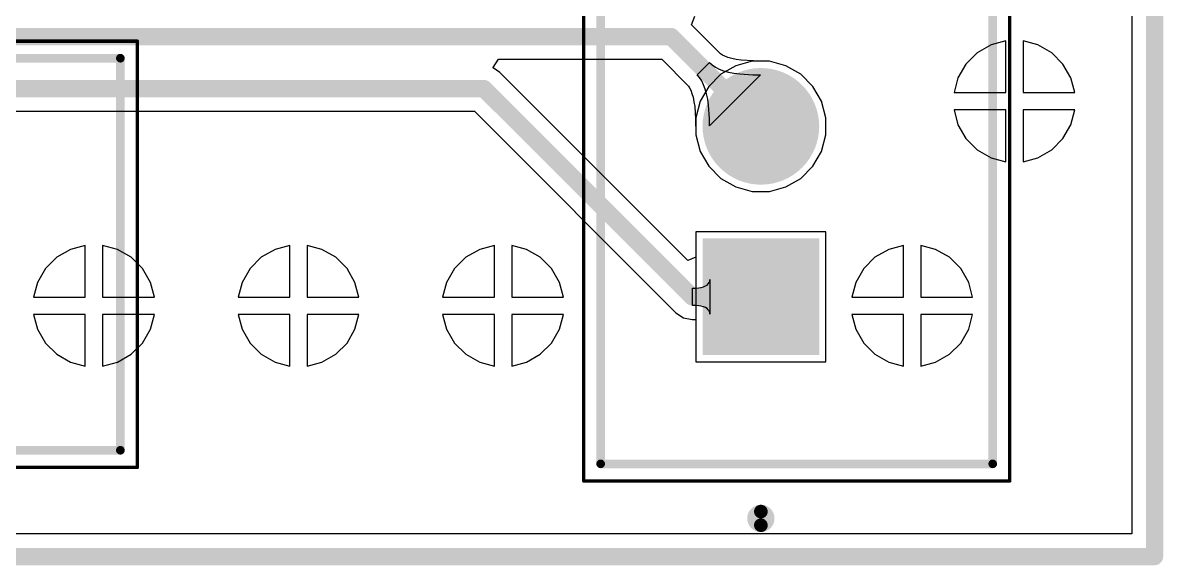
# Model space of a CAD drawing. Header units: inches. Extents: x 1.37 to 4.6, y 1.74 to 5.29.
# Drawn here: x 3.857 to 4.515, y 1.74 to 2.053 of the extents above; entities that cross this region are included whole.
import ezdxf

# ---------------------------------------------------------------- set-up
doc = ezdxf.new("R2010")
doc.units = ezdxf.units.IN
doc.header["$MEASUREMENT"] = 0
for name, color, linetype in [('BottomLayer', 5, 'Continuous'), ('BottomSolder', 6, 'Continuous'), ('KeepOutLayer', 6, 'Continuous'), ('Mechanical13', 56, 'Continuous'), ('Mechanical15', 56, 'Continuous'), ('MultiLayer', 9, 'Continuous'), ('PadHoleLayer', 156, 'Continuous'), ('TopLayer', 1, 'Continuous'), ('TopOverlay', 2, 'Continuous'), ('TopSolder', 216, 'Continuous')]:
    doc.layers.add(name, color=color, linetype=linetype)

# ---------------------------------------------------------------- blocks, each defined once
blk = doc.blocks.new('JST_B8B_XH_A_136')
at = {"layer": 'Mechanical13', "const_width": 0.005}
for points in [[(0.44094, 0.11319), (-0.44094, 0.11319)], [(-0.44094, 0.11319), (-0.44094, -0.11319)], [(0.44094, -0.11319), (-0.44094, -0.11319)]]:
    blk.add_lwpolyline(points, dxfattribs=at)
at = {"layer": 'Mechanical13', "const_width": 0.0025}
for points in [[(-0.44219, 0.11319, 1), (-0.43969, 0.11319, 1)], [(-0.44219, 0.11319, 1), (-0.43969, 0.11319, 1)], [(-0.44219, -0.11319, 1), (-0.43969, -0.11319, 1)], [(-0.44219, -0.11319, 1), (-0.43969, -0.11319, 1)]]:
    blk.add_lwpolyline(points, format="xyb", close=True, dxfattribs=at)
at = {"layer": 'Mechanical15', "const_width": 0.00197}
for points in [[(0.45079, 0.12303), (-0.45079, 0.12303)], [(-0.45079, 0.12303), (-0.45079, -0.12303)], [(0.45079, -0.12303), (-0.45079, -0.12303)]]:
    blk.add_lwpolyline(points, dxfattribs=at)
at = {"layer": 'Mechanical15', "const_width": 0.000984}
for points in [[(-0.45128, 0.12303, 1), (-0.4503, 0.12303, 1)], [(-0.45128, 0.12303, 1), (-0.4503, 0.12303, 1)], [(-0.45128, -0.12303, 1), (-0.4503, -0.12303, 1)], [(-0.45128, -0.12303, 1), (-0.4503, -0.12303, 1)]]:
    blk.add_lwpolyline(points, format="xyb", close=True, dxfattribs=at)
at = {"layer": 'TopOverlay', "const_width": 0.005}
for points in [[(0.44094, 0.11319), (-0.44094, 0.11319)], [(-0.44094, 0.11319), (-0.44094, -0.11319)], [(0.44094, -0.11319), (-0.44094, -0.11319)]]:
    blk.add_lwpolyline(points, dxfattribs=at)
at = {"layer": 'TopOverlay', "const_width": 0.0025}
for points in [[(-0.44219, 0.11319, 1), (-0.43969, 0.11319, 1)], [(-0.44219, 0.11319, 1), (-0.43969, 0.11319, 1)], [(-0.44219, -0.11319, 1), (-0.43969, -0.11319, 1)], [(-0.44219, -0.11319, 1), (-0.43969, -0.11319, 1)]]:
    blk.add_lwpolyline(points, format="xyb", close=True, dxfattribs=at)
blk = doc.blocks.new('JST_B8B_XH_A_139')
at = {"layer": 'BottomLayer'}
h = blk.add_hatch(color=5, dxfattribs=at)
edge = h.paths.add_edge_path()
edge.add_arc((0.24606, -0.02067), 0.02968, 0, 360)
blk.add_hatch(color=5, dxfattribs=at).paths.add_polyline_path([(0.3148, 0.00902), (0.37417, 0.00902), (0.37417, -0.05035), (0.3148, -0.05035)])
at = {"layer": 'BottomSolder'}
h = blk.add_hatch(color=6, dxfattribs=at)
edge = h.paths.add_edge_path()
edge.add_arc((0.24606, -0.02067), 0.03368, 0, 360)
blk.add_hatch(color=6, dxfattribs=at).paths.add_polyline_path([(0.3108, 0.01302), (0.37817, 0.01302), (0.37817, -0.05435), (0.3108, -0.05435)])
at = {"layer": 'MultiLayer'}
h = blk.add_hatch(color=9, dxfattribs=at)
edge = h.paths.add_edge_path()
edge.add_arc((0.24606, -0.02067), 0.02968, 0, 360)
at = {"layer": 'PadHoleLayer'}
h = blk.add_hatch(color=156, dxfattribs=at)
edge = h.paths.add_edge_path()
edge.add_arc((0.24606, -0.02067), 0.01969, 0, 360)
h = blk.add_hatch(color=156, dxfattribs=at)
edge = h.paths.add_edge_path()
edge.add_arc((0.34449, -0.02067), 0.01969, 0, 360)
at = {"layer": 'TopLayer'}
h = blk.add_hatch(color=1, dxfattribs=at)
edge = h.paths.add_edge_path()
edge.add_arc((0.24606, -0.02067), 0.02968, 0, 360)
blk.add_hatch(color=1, dxfattribs=at).paths.add_polyline_path([(0.3148, 0.00902), (0.37417, 0.00902), (0.37417, -0.05035), (0.3148, -0.05035)])
at = {"layer": 'TopSolder'}
h = blk.add_hatch(color=216, dxfattribs=at)
edge = h.paths.add_edge_path()
edge.add_arc((0.24606, -0.02067), 0.03368, 0, 360)
blk.add_hatch(color=216, dxfattribs=at).paths.add_polyline_path([(0.3108, 0.01302), (0.37817, 0.01302), (0.37817, -0.05435), (0.3108, -0.05435)])
at = {"layer": 'Mechanical13', "const_width": 0.005}
for points in [[(0.44094, 0.11319), (-0.44094, 0.11319)], [(0.44094, -0.11319), (0.44094, 0.11319)], [(0.44094, -0.11319), (-0.44094, -0.11319)]]:
    blk.add_lwpolyline(points, dxfattribs=at)
at = {"layer": 'Mechanical13'}
for points, const_width in [([(0.43969, 0.11319, 1), (0.44219, 0.11319, 1)], 0.0025), ([(0.43969, 0.11319, 1), (0.44219, 0.11319, 1)], 0.0025), ([(0.47638, -0.02067, 1), (0.4685, -0.02067, 1)], 0.00787), ([(0.46654, -0.02067, 1), (0.47047, -0.02067, 1)], 0.00394), ([(0.47441, -0.02067, 1), (0.47835, -0.02067, 1)], 0.00394), ([(0.43969, -0.11319, 1), (0.44219, -0.11319, 1)], 0.0025), ([(0.43969, -0.11319, 1), (0.44219, -0.11319, 1)], 0.0025)]:
    blk.add_lwpolyline(points, format="xyb", close=True, dxfattribs=dict(at, const_width=const_width))
at = {"layer": 'Mechanical15', "const_width": 0.00197}
for points in [[(0.45079, 0.12303), (-0.45079, 0.12303)], [(0.45079, -0.12303), (0.45079, 0.12303)], [(0.45079, -0.12303), (-0.45079, -0.12303)]]:
    blk.add_lwpolyline(points, dxfattribs=at)
at = {"layer": 'Mechanical15', "const_width": 0.000984}
for points in [[(0.4503, 0.12303, 1), (0.45128, 0.12303, 1)], [(0.4503, 0.12303, 1), (0.45128, 0.12303, 1)], [(0.4503, -0.12303, 1), (0.45128, -0.12303, 1)], [(0.4503, -0.12303, 1), (0.45128, -0.12303, 1)]]:
    blk.add_lwpolyline(points, format="xyb", close=True, dxfattribs=at)
at = {"layer": 'TopOverlay', "const_width": 0.005}
for points in [[(0.44094, 0.11319), (-0.44094, 0.11319)], [(0.44094, -0.11319), (0.44094, 0.11319)], [(0.44094, -0.11319), (-0.44094, -0.11319)]]:
    blk.add_lwpolyline(points, dxfattribs=at)
at = {"layer": 'TopOverlay'}
for points, const_width in [([(0.43969, 0.11319, 1), (0.44219, 0.11319, 1)], 0.0025), ([(0.43969, 0.11319, 1), (0.44219, 0.11319, 1)], 0.0025), ([(0.47638, -0.02067, 1), (0.4685, -0.02067, 1)], 0.00787), ([(0.46654, -0.02067, 1), (0.47047, -0.02067, 1)], 0.00394), ([(0.47441, -0.02067, 1), (0.47835, -0.02067, 1)], 0.00394), ([(0.43969, -0.11319, 1), (0.44219, -0.11319, 1)], 0.0025), ([(0.43969, -0.11319, 1), (0.44219, -0.11319, 1)], 0.0025)]:
    blk.add_lwpolyline(points, format="xyb", close=True, dxfattribs=dict(at, const_width=const_width))

msp = doc.modelspace()

# ---------------------------------------------------------------- linework, layer by layer
at = {"layer": 'BottomLayer'}
for p, q in [((4.49687, 4.07678), (4.49687, 1.75813)), ((4.42413, 2.04277), (4.41562, 2.04049)), ((4.42413, 2.01287), (4.42413, 2.04277)), ((4.44264, 2.04049), (4.43413, 2.04277)), ((4.43413, 2.04277), (4.43413, 2.01287)), ((4.40764, 2.03588), (4.40113, 2.02936)), ((4.41562, 2.04049), (4.40764, 2.03588)), ((4.45062, 2.03588), (4.44264, 2.04049)), ((4.45714, 2.02936), (4.45062, 2.03588)), ((4.26822, 2.0284), (4.25965, 2.02346)), ((4.27777, 2.03096), (4.26822, 2.0284)), ((4.28766, 2.03096), (4.27777, 2.03096)), ((4.29721, 2.0284), (4.28766, 2.03096)), ((4.30578, 2.02346), (4.29721, 2.0284)), ((4.40113, 2.02936), (4.39652, 2.02138)), ((4.46175, 2.02138), (4.45714, 2.02936)), ((4.25965, 2.02346), (4.25266, 2.01646)), ((4.31277, 2.01646), (4.30578, 2.02346)), ((4.25266, 2.01646), (4.24772, 2.0079)), ((4.31771, 2.0079), (4.31277, 2.01646)), ((4.39652, 2.02138), (4.39424, 2.01287)), ((4.46403, 2.01287), (4.46175, 2.02138)), ((4.39424, 2.01287), (4.42413, 2.01287)), ((4.43413, 2.01287), (4.46403, 2.01287)), ((4.24772, 2.0079), (4.24516, 1.99835)), ((4.32027, 1.99835), (4.31771, 2.0079)), ((4.42413, 2.00287), (4.39424, 2.00287)), ((4.39424, 2.00287), (4.39652, 1.99436)), ((4.42413, 1.97298), (4.42413, 2.00287)), ((4.46403, 2.00287), (4.43413, 2.00287)), ((4.43413, 2.00287), (4.43413, 1.97298)), ((4.46175, 1.99436), (4.46403, 2.00287)), ((4.24516, 1.99835), (4.24516, 1.98846)), ((4.32027, 1.98846), (4.32027, 1.99835)), ((4.39652, 1.99436), (4.40113, 1.98638)), ((4.45714, 1.98638), (4.46175, 1.99436)), ((4.24516, 1.98846), (4.24772, 1.9789)), ((4.31771, 1.9789), (4.32027, 1.98846)), ((4.40113, 1.98638), (4.40764, 1.97987)), ((4.45062, 1.97987), (4.45714, 1.98638)), ((4.24772, 1.9789), (4.25266, 1.97034)), ((4.31277, 1.97034), (4.31771, 1.9789)), ((4.40764, 1.97987), (4.41562, 1.97526)), ((4.44264, 1.97526), (4.45062, 1.97987)), ((4.25266, 1.97034), (4.25965, 1.96335)), ((4.30578, 1.96335), (4.31277, 1.97034)), ((4.41562, 1.97526), (4.42413, 1.97298)), ((4.43413, 1.97298), (4.44264, 1.97526)), ((4.25965, 1.96335), (4.26822, 1.9584)), ((4.29721, 1.9584), (4.30578, 1.96335)), ((4.26822, 1.9584), (4.27777, 1.95584)), ((4.27777, 1.95584), (4.28766, 1.95584)), ((4.28766, 1.95584), (4.29721, 1.9584)), ((4.32027, 1.93253), (4.24516, 1.93253)), ((4.24516, 1.93253), (4.24516, 1.85742)), ((4.32027, 1.85742), (4.32027, 1.93253)), ((3.89264, 1.92466), (3.88413, 1.92238)), ((3.89264, 1.89476), (3.89264, 1.92466)), ((3.91115, 1.92238), (3.90264, 1.92466)), ((3.90264, 1.92466), (3.90264, 1.89476)), ((4.01075, 1.92466), (4.00224, 1.92238)), ((4.01075, 1.89476), (4.01075, 1.92466)), ((4.02926, 1.92238), (4.02075, 1.92466)), ((4.02075, 1.92466), (4.02075, 1.89476)), ((4.12886, 1.92466), (4.12035, 1.92238)), ((4.12886, 1.89476), (4.12886, 1.92466)), ((4.14737, 1.92238), (4.13886, 1.92466)), ((4.13886, 1.92466), (4.13886, 1.89476)), ((4.36508, 1.92466), (4.35657, 1.92238)), ((4.36508, 1.89476), (4.36508, 1.92466)), ((4.38359, 1.92238), (4.37508, 1.92466)), ((4.37508, 1.92466), (4.37508, 1.89476)), ((3.87615, 1.91777), (3.86963, 1.91125)), ((3.88413, 1.92238), (3.87615, 1.91777)), ((3.91913, 1.91777), (3.91115, 1.92238)), ((3.92564, 1.91125), (3.91913, 1.91777)), ((3.99426, 1.91777), (3.98774, 1.91125)), ((4.00224, 1.92238), (3.99426, 1.91777)), ((4.03724, 1.91777), (4.02926, 1.92238)), ((4.04375, 1.91125), (4.03724, 1.91777)), ((4.11237, 1.91777), (4.10585, 1.91125)), ((4.12035, 1.92238), (4.11237, 1.91777)), ((4.15535, 1.91777), (4.14737, 1.92238)), ((4.16186, 1.91125), (4.15535, 1.91777)), ((4.34859, 1.91777), (4.34207, 1.91125)), ((4.35657, 1.92238), (4.34859, 1.91777)), ((4.39157, 1.91777), (4.38359, 1.92238)), ((4.39808, 1.91125), (4.39157, 1.91777)), ((3.86963, 1.91125), (3.86502, 1.90327)), ((3.93025, 1.90327), (3.92564, 1.91125)), ((3.98774, 1.91125), (3.98313, 1.90327)), ((4.04836, 1.90327), (4.04375, 1.91125)), ((4.10585, 1.91125), (4.10124, 1.90327)), ((4.16647, 1.90327), (4.16186, 1.91125)), ((4.34207, 1.91125), (4.33746, 1.90327)), ((4.40269, 1.90327), (4.39808, 1.91125)), ((3.86502, 1.90327), (3.86274, 1.89476)), ((3.93253, 1.89476), (3.93025, 1.90327)), ((3.98313, 1.90327), (3.98085, 1.89476)), ((4.05064, 1.89476), (4.04836, 1.90327)), ((4.10124, 1.90327), (4.09896, 1.89476)), ((4.16875, 1.89476), (4.16647, 1.90327)), ((4.33746, 1.90327), (4.33518, 1.89476)), ((4.40497, 1.89476), (4.40269, 1.90327)), ((3.86274, 1.89476), (3.89264, 1.89476)), ((3.90264, 1.89476), (3.93253, 1.89476)), ((3.98085, 1.89476), (4.01075, 1.89476)), ((4.02075, 1.89476), (4.05064, 1.89476)), ((4.09896, 1.89476), (4.12886, 1.89476)), ((4.13886, 1.89476), (4.16875, 1.89476)), ((4.33518, 1.89476), (4.36508, 1.89476)), ((4.37508, 1.89476), (4.40497, 1.89476)), ((3.89264, 1.88476), (3.86274, 1.88476)), ((3.86274, 1.88476), (3.86502, 1.87625)), ((3.89264, 1.85487), (3.89264, 1.88476)), ((3.93253, 1.88476), (3.90264, 1.88476)), ((3.90264, 1.88476), (3.90264, 1.85487)), ((3.93025, 1.87625), (3.93253, 1.88476)), ((4.01075, 1.88476), (3.98085, 1.88476)), ((3.98085, 1.88476), (3.98313, 1.87625)), ((4.01075, 1.85487), (4.01075, 1.88476)), ((4.05064, 1.88476), (4.02075, 1.88476)), ((4.02075, 1.88476), (4.02075, 1.85487)), ((4.04836, 1.87625), (4.05064, 1.88476)), ((4.12886, 1.88476), (4.09896, 1.88476)), ((4.09896, 1.88476), (4.10124, 1.87625)), ((4.12886, 1.85487), (4.12886, 1.88476)), ((4.16875, 1.88476), (4.13886, 1.88476)), ((4.13886, 1.88476), (4.13886, 1.85487)), ((4.16647, 1.87625), (4.16875, 1.88476)), ((4.36508, 1.88476), (4.33518, 1.88476)), ((4.33518, 1.88476), (4.33746, 1.87625)), ((4.36508, 1.85487), (4.36508, 1.88476)), ((4.40497, 1.88476), (4.37508, 1.88476)), ((4.37508, 1.88476), (4.37508, 1.85487)), ((4.40269, 1.87625), (4.40497, 1.88476)), ((3.86502, 1.87625), (3.86963, 1.86827)), ((3.92564, 1.86827), (3.93025, 1.87625)), ((3.98313, 1.87625), (3.98774, 1.86827)), ((4.04375, 1.86827), (4.04836, 1.87625)), ((4.10124, 1.87625), (4.10585, 1.86827)), ((4.16186, 1.86827), (4.16647, 1.87625)), ((4.33746, 1.87625), (4.34207, 1.86827)), ((4.39808, 1.86827), (4.40269, 1.87625)), ((3.86963, 1.86827), (3.87615, 1.86176)), ((3.91913, 1.86176), (3.92564, 1.86827)), ((3.98774, 1.86827), (3.99426, 1.86176)), ((4.03724, 1.86176), (4.04375, 1.86827)), ((4.10585, 1.86827), (4.11237, 1.86176)), ((4.15535, 1.86176), (4.16186, 1.86827)), ((4.34207, 1.86827), (4.34859, 1.86176)), ((4.39157, 1.86176), (4.39808, 1.86827)), ((3.87615, 1.86176), (3.88413, 1.85715)), ((3.88413, 1.85715), (3.89264, 1.85487)), ((3.90264, 1.85487), (3.91115, 1.85715)), ((3.91115, 1.85715), (3.91913, 1.86176)), ((3.99426, 1.86176), (4.00224, 1.85715)), ((4.00224, 1.85715), (4.01075, 1.85487)), ((4.02075, 1.85487), (4.02926, 1.85715)), ((4.02926, 1.85715), (4.03724, 1.86176)), ((4.11237, 1.86176), (4.12035, 1.85715)), ((4.12035, 1.85715), (4.12886, 1.85487)), ((4.13886, 1.85487), (4.14737, 1.85715)), ((4.14737, 1.85715), (4.15535, 1.86176)), ((4.24516, 1.85742), (4.32027, 1.85742)), ((4.34859, 1.86176), (4.35657, 1.85715)), ((4.35657, 1.85715), (4.36508, 1.85487)), ((4.37508, 1.85487), (4.38359, 1.85715)), ((4.38359, 1.85715), (4.39157, 1.86176)), ((4.49687, 1.75813), (1.39313, 1.75813))]:
    msp.add_line(p, q, dxfattribs=at)
at = {"layer": 'KeepOutLayer', "const_width": 0.01}
for points in [[(4.51, 1.745), (4.51, 5.045)], [(1.38, 1.745), (4.51, 1.745)]]:
    msp.add_lwpolyline(points, dxfattribs=at)
at = {"layer": 'KeepOutLayer', "const_width": 0.005}
msp.add_lwpolyline([(4.5075, 1.745, 1), (4.5125, 1.745, 1)], format="xyb", close=True, dxfattribs=at)
msp.add_lwpolyline([(4.5075, 1.745, 1), (4.5125, 1.745, 1)], format="xyb", close=True, dxfattribs=at)
at = {"layer": 'TopLayer'}
for p, q in [((4.49687, 2.82817), (4.49687, 1.75813)), ((4.24257, 2.05211), (4.24464, 2.05711)), ((4.25942, 2.03525), (4.24257, 2.05211)), ((4.42413, 2.04277), (4.41562, 2.04049)), ((4.42413, 2.01287), (4.42413, 2.04277)), ((4.44264, 2.04049), (4.43413, 2.04277)), ((4.43413, 2.04277), (4.43413, 2.01287)), ((4.26048, 2.03457), (4.25942, 2.03525)), ((4.40764, 2.03588), (4.40113, 2.02936)), ((4.41562, 2.04049), (4.40764, 2.03588)), ((4.45062, 2.03588), (4.44264, 2.04049)), ((4.45714, 2.02936), (4.45062, 2.03588)), ((4.12808, 2.02747), (4.13116, 2.03211)), ((4.13116, 2.03211), (4.22545, 2.03211)), ((4.22545, 2.03211), (4.24086, 2.01669)), ((4.24589, 2.02315), (4.25297, 2.03022)), ((4.25297, 2.03022), (4.25458, 2.02883)), ((4.25458, 2.02883), (4.2565, 2.02758)), ((4.26191, 2.03386), (4.26048, 2.03457)), ((4.26372, 2.03318), (4.26191, 2.03386)), ((4.26591, 2.03256), (4.26372, 2.03318)), ((4.26848, 2.03203), (4.26591, 2.03256)), ((4.27133, 2.03162), (4.26848, 2.03203)), ((4.27845, 2.03114), (4.27133, 2.03162)), ((4.28248, 2.03111), (4.27845, 2.03114)), ((4.28322, 2.03096), (4.28248, 2.03111)), ((4.28766, 2.03096), (4.28322, 2.03096)), ((4.29721, 2.0284), (4.28766, 2.03096)), ((4.30578, 2.02346), (4.29721, 2.0284)), ((4.40113, 2.02936), (4.39652, 2.02138)), ((4.46175, 2.02138), (4.45714, 2.02936)), ((4.12812, 2.02711), (4.12808, 2.02747)), ((4.132, 2.02451), (4.12812, 2.02711)), ((4.24054, 1.91597), (4.132, 2.02451)), ((4.24729, 2.02153), (4.24589, 2.02315)), ((4.24853, 2.01962), (4.24729, 2.02153)), ((4.28242, 2.02308), (4.25303, 1.9937)), ((4.2565, 2.02758), (4.25871, 2.02649)), ((4.25871, 2.02649), (4.26121, 2.02555)), ((4.26121, 2.02555), (4.26401, 2.02476)), ((4.26401, 2.02476), (4.2671, 2.02412)), ((4.2671, 2.02412), (4.27049, 2.02363)), ((4.27049, 2.02363), (4.27815, 2.02312)), ((4.27815, 2.02312), (4.28242, 2.02308)), ((4.31277, 2.01646), (4.30578, 2.02346)), ((4.24086, 2.01669), (4.24155, 2.01564)), ((4.24155, 2.01564), (4.24225, 2.01421)), ((4.24963, 2.01741), (4.24853, 2.01962)), ((4.25057, 2.01491), (4.24963, 2.01741)), ((4.25136, 2.01211), (4.25057, 2.01491)), ((4.31771, 2.0079), (4.31277, 2.01646)), ((4.39652, 2.02138), (4.39424, 2.01287)), ((4.46403, 2.01287), (4.46175, 2.02138)), ((4.24225, 2.01421), (4.24293, 2.0124)), ((4.24293, 2.0124), (4.24355, 2.0102)), ((4.24355, 2.0102), (4.24408, 2.00763)), ((4.252, 2.00902), (4.25136, 2.01211)), ((4.25248, 2.00563), (4.252, 2.00902)), ((4.39424, 2.01287), (4.42413, 2.01287)), ((4.43413, 2.01287), (4.46403, 2.01287)), ((3.75094, 2.00211), (4.11728, 2.00211)), ((4.11728, 2.00211), (4.23369, 1.88569)), ((4.24408, 2.00763), (4.24449, 2.00479)), ((4.24449, 2.00479), (4.24497, 1.99767)), ((4.253, 1.99797), (4.25248, 2.00563)), ((4.32027, 1.99835), (4.31771, 2.0079)), ((4.42413, 2.00287), (4.39424, 2.00287)), ((4.39424, 2.00287), (4.39652, 1.99436)), ((4.42413, 1.97298), (4.42413, 2.00287)), ((4.46403, 2.00287), (4.43413, 2.00287)), ((4.43413, 2.00287), (4.43413, 1.97298)), ((4.46175, 1.99436), (4.46403, 2.00287)), ((4.24497, 1.99767), (4.245, 1.99364)), ((4.25303, 1.9937), (4.253, 1.99797)), ((4.32027, 1.98846), (4.32027, 1.99835)), ((4.245, 1.99364), (4.24516, 1.9929)), ((4.24516, 1.9929), (4.24516, 1.98846)), ((4.39652, 1.99436), (4.40113, 1.98638)), ((4.45714, 1.98638), (4.46175, 1.99436)), ((4.24516, 1.98846), (4.24772, 1.9789)), ((4.31771, 1.9789), (4.32027, 1.98846)), ((4.40113, 1.98638), (4.40764, 1.97987)), ((4.45062, 1.97987), (4.45714, 1.98638)), ((4.24772, 1.9789), (4.25266, 1.97034)), ((4.31277, 1.97034), (4.31771, 1.9789)), ((4.40764, 1.97987), (4.41562, 1.97526)), ((4.44264, 1.97526), (4.45062, 1.97987)), ((4.25266, 1.97034), (4.25965, 1.96335)), ((4.30578, 1.96335), (4.31277, 1.97034)), ((4.41562, 1.97526), (4.42413, 1.97298)), ((4.43413, 1.97298), (4.44264, 1.97526)), ((4.25965, 1.96335), (4.26822, 1.9584)), ((4.29721, 1.9584), (4.30578, 1.96335)), ((4.26822, 1.9584), (4.27777, 1.95584)), ((4.27777, 1.95584), (4.28766, 1.95584)), ((4.28766, 1.95584), (4.29721, 1.9584)), ((4.32027, 1.93253), (4.24516, 1.93253)), ((4.24516, 1.93253), (4.24516, 1.91789)), ((4.32027, 1.85742), (4.32027, 1.93253)), ((3.89264, 1.92466), (3.88413, 1.92238)), ((3.89264, 1.89476), (3.89264, 1.92466)), ((3.91115, 1.92238), (3.90264, 1.92466)), ((3.90264, 1.92466), (3.90264, 1.89476)), ((4.01075, 1.92466), (4.00224, 1.92238)), ((4.01075, 1.89476), (4.01075, 1.92466)), ((4.02926, 1.92238), (4.02075, 1.92466)), ((4.02075, 1.92466), (4.02075, 1.89476)), ((4.12886, 1.92466), (4.12035, 1.92238)), ((4.12886, 1.89476), (4.12886, 1.92466)), ((4.14737, 1.92238), (4.13886, 1.92466)), ((4.13886, 1.92466), (4.13886, 1.89476)), ((4.36508, 1.92466), (4.35657, 1.92238)), ((4.36508, 1.89476), (4.36508, 1.92466)), ((4.38359, 1.92238), (4.37508, 1.92466)), ((4.37508, 1.92466), (4.37508, 1.89476)), ((3.87615, 1.91777), (3.86963, 1.91125)), ((3.88413, 1.92238), (3.87615, 1.91777)), ((3.91913, 1.91777), (3.91115, 1.92238)), ((3.92564, 1.91125), (3.91913, 1.91777)), ((3.99426, 1.91777), (3.98774, 1.91125)), ((4.00224, 1.92238), (3.99426, 1.91777)), ((4.03724, 1.91777), (4.02926, 1.92238)), ((4.04375, 1.91125), (4.03724, 1.91777)), ((4.11237, 1.91777), (4.10585, 1.91125)), ((4.12035, 1.92238), (4.11237, 1.91777)), ((4.15535, 1.91777), (4.14737, 1.92238)), ((4.16186, 1.91125), (4.15535, 1.91777)), ((4.24516, 1.91789), (4.24054, 1.91597)), ((4.34859, 1.91777), (4.34207, 1.91125)), ((4.35657, 1.92238), (4.34859, 1.91777)), ((4.39157, 1.91777), (4.38359, 1.92238)), ((4.39808, 1.91125), (4.39157, 1.91777)), ((3.86963, 1.91125), (3.86502, 1.90327)), ((3.93025, 1.90327), (3.92564, 1.91125)), ((3.98774, 1.91125), (3.98313, 1.90327)), ((4.04836, 1.90327), (4.04375, 1.91125)), ((4.10585, 1.91125), (4.10124, 1.90327)), ((4.16647, 1.90327), (4.16186, 1.91125)), ((4.34207, 1.91125), (4.33746, 1.90327)), ((4.40269, 1.90327), (4.39808, 1.91125)), ((3.86502, 1.90327), (3.86274, 1.89476)), ((3.93253, 1.89476), (3.93025, 1.90327)), ((3.98313, 1.90327), (3.98085, 1.89476)), ((4.05064, 1.89476), (4.04836, 1.90327)), ((4.10124, 1.90327), (4.09896, 1.89476)), ((4.16875, 1.89476), (4.16647, 1.90327)), ((4.25236, 1.90243), (4.25287, 1.90318)), ((4.25287, 1.90318), (4.25317, 1.90403)), ((4.25317, 1.90403), (4.25327, 1.90498)), ((4.25327, 1.90498), (4.25327, 1.88498)), ((4.33746, 1.90327), (4.33518, 1.89476)), ((4.40497, 1.89476), (4.40269, 1.90327)), ((4.24315, 1.89998), (4.24507, 1.90003)), ((4.24315, 1.88998), (4.24315, 1.89998)), ((4.24507, 1.90003), (4.24679, 1.90018)), ((4.24679, 1.90018), (4.24831, 1.90043)), ((4.24831, 1.90043), (4.24963, 1.90078)), ((4.24963, 1.90078), (4.25074, 1.90123)), ((4.25074, 1.90123), (4.25165, 1.90178)), ((4.25165, 1.90178), (4.25236, 1.90243)), ((3.86274, 1.89476), (3.89264, 1.89476)), ((3.90264, 1.89476), (3.93253, 1.89476)), ((3.98085, 1.89476), (4.01075, 1.89476)), ((4.02075, 1.89476), (4.05064, 1.89476)), ((4.09896, 1.89476), (4.12886, 1.89476)), ((4.13886, 1.89476), (4.16875, 1.89476)), ((4.24507, 1.88993), (4.24315, 1.88998)), ((4.24679, 1.88978), (4.24507, 1.88993)), ((4.24831, 1.88953), (4.24679, 1.88978)), ((4.33518, 1.89476), (4.36508, 1.89476)), ((4.37508, 1.89476), (4.40497, 1.89476)), ((3.89264, 1.88476), (3.86274, 1.88476)), ((3.86274, 1.88476), (3.86502, 1.87625)), ((3.89264, 1.85487), (3.89264, 1.88476)), ((3.93253, 1.88476), (3.90264, 1.88476)), ((3.90264, 1.88476), (3.90264, 1.85487)), ((3.93025, 1.87625), (3.93253, 1.88476)), ((4.01075, 1.88476), (3.98085, 1.88476)), ((3.98085, 1.88476), (3.98313, 1.87625)), ((4.01075, 1.85487), (4.01075, 1.88476)), ((4.05064, 1.88476), (4.02075, 1.88476)), ((4.02075, 1.88476), (4.02075, 1.85487)), ((4.04836, 1.87625), (4.05064, 1.88476)), ((4.12886, 1.88476), (4.09896, 1.88476)), ((4.09896, 1.88476), (4.10124, 1.87625)), ((4.12886, 1.85487), (4.12886, 1.88476)), ((4.16875, 1.88476), (4.13886, 1.88476)), ((4.13886, 1.88476), (4.13886, 1.85487)), ((4.16647, 1.87625), (4.16875, 1.88476)), ((4.23369, 1.88569), (4.23795, 1.88285)), ((4.24963, 1.88918), (4.24831, 1.88953)), ((4.25074, 1.88873), (4.24963, 1.88918)), ((4.25165, 1.88818), (4.25074, 1.88873)), ((4.25236, 1.88753), (4.25165, 1.88818)), ((4.25287, 1.88678), (4.25236, 1.88753)), ((4.25317, 1.88593), (4.25287, 1.88678)), ((4.25327, 1.88498), (4.25317, 1.88593)), ((4.36508, 1.88476), (4.33518, 1.88476)), ((4.33518, 1.88476), (4.33746, 1.87625)), ((4.36508, 1.85487), (4.36508, 1.88476)), ((4.40497, 1.88476), (4.37508, 1.88476)), ((4.37508, 1.88476), (4.37508, 1.85487)), ((4.40269, 1.87625), (4.40497, 1.88476)), ((4.23795, 1.88285), (4.24297, 1.88185)), ((4.24297, 1.88185), (4.24516, 1.88185)), ((4.24516, 1.88185), (4.24516, 1.85742)), ((3.86502, 1.87625), (3.86963, 1.86827)), ((3.92564, 1.86827), (3.93025, 1.87625)), ((3.98313, 1.87625), (3.98774, 1.86827)), ((4.04375, 1.86827), (4.04836, 1.87625)), ((4.10124, 1.87625), (4.10585, 1.86827)), ((4.16186, 1.86827), (4.16647, 1.87625)), ((4.33746, 1.87625), (4.34207, 1.86827)), ((4.39808, 1.86827), (4.40269, 1.87625)), ((3.86963, 1.86827), (3.87615, 1.86176)), ((3.91913, 1.86176), (3.92564, 1.86827)), ((3.98774, 1.86827), (3.99426, 1.86176)), ((4.03724, 1.86176), (4.04375, 1.86827)), ((4.10585, 1.86827), (4.11237, 1.86176)), ((4.15535, 1.86176), (4.16186, 1.86827)), ((4.34207, 1.86827), (4.34859, 1.86176)), ((4.39157, 1.86176), (4.39808, 1.86827)), ((3.87615, 1.86176), (3.88413, 1.85715)), ((3.88413, 1.85715), (3.89264, 1.85487)), ((3.90264, 1.85487), (3.91115, 1.85715)), ((3.91115, 1.85715), (3.91913, 1.86176)), ((3.99426, 1.86176), (4.00224, 1.85715)), ((4.00224, 1.85715), (4.01075, 1.85487)), ((4.02075, 1.85487), (4.02926, 1.85715)), ((4.02926, 1.85715), (4.03724, 1.86176)), ((4.11237, 1.86176), (4.12035, 1.85715)), ((4.12035, 1.85715), (4.12886, 1.85487)), ((4.13886, 1.85487), (4.14737, 1.85715)), ((4.14737, 1.85715), (4.15535, 1.86176)), ((4.24516, 1.85742), (4.32027, 1.85742)), ((4.34859, 1.86176), (4.35657, 1.85715)), ((4.35657, 1.85715), (4.36508, 1.85487)), ((4.37508, 1.85487), (4.38359, 1.85715)), ((4.38359, 1.85715), (4.39157, 1.86176)), ((4.49687, 1.75813), (1.39313, 1.75813))]:
    msp.add_line(p, q, dxfattribs=at)
at = {"layer": 'TopLayer', "const_width": 0.01}
for points in [[(3.75772, 2.04523), (4.23088, 2.04523)], [(4.23088, 2.04523), (4.28272, 1.9934)], [(3.74256, 2.01523), (4.12272, 2.01523)], [(4.12272, 2.01523), (4.24297, 1.89498)], [(4.24297, 1.89498), (4.28272, 1.89498)]]:
    msp.add_lwpolyline(points, dxfattribs=at)
at = {"layer": 'TopLayer', "const_width": 0.005}
for points in [[(4.22838, 2.04523, 1), (4.23338, 2.04523, 1)], [(4.22838, 2.04523, 1), (4.23338, 2.04523, 1)], [(4.12022, 2.01523, 1), (4.12522, 2.01523, 1)], [(4.12022, 2.01523, 1), (4.12522, 2.01523, 1)], [(4.28022, 1.9934, 1), (4.28522, 1.9934, 1)], [(4.24047, 1.89498, 1), (4.24547, 1.89498, 1)], [(4.24047, 1.89498, 1), (4.24547, 1.89498, 1)], [(4.28022, 1.89498, 1), (4.28522, 1.89498, 1)]]:
    msp.add_lwpolyline(points, format="xyb", close=True, dxfattribs=at)

# ---------------------------------------------------------------- block references
for name, p, rotation in [('JST_B8B_XH_A_139', (4.30338, 2.23946), 270), ('JST_B8B_XH_A_136', (3.47195, 1.91956), 180)]:
    msp.add_blockref(name, p, dxfattribs=dict(rotation=rotation))

doc.saveas('drawing.dxf')
